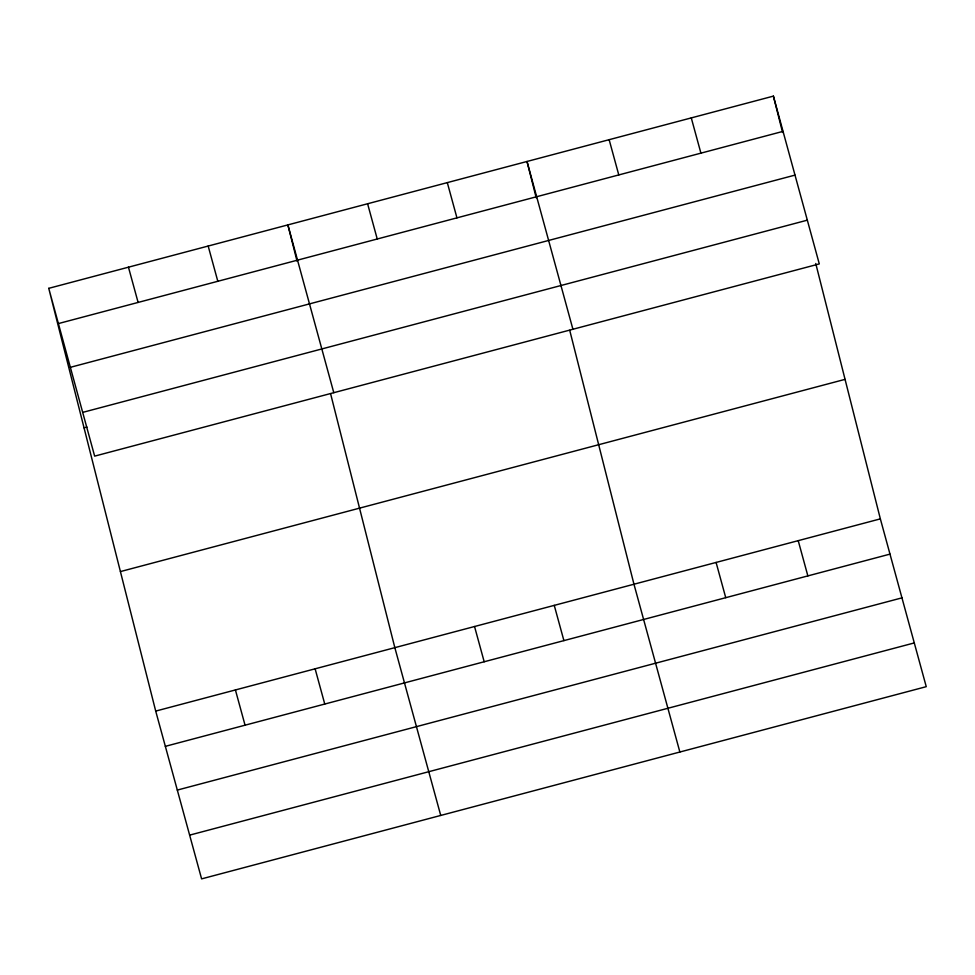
<?xml version="1.0" encoding="UTF-8"?>
<svg xmlns="http://www.w3.org/2000/svg" width="975" height="975" viewBox="0 0 975 975"><rect width="100%" height="100%" fill="white"/><g stroke="black" fill="none" stroke-linecap="round" stroke-linejoin="round"><path stroke-width="1.46" d="M48.75 288.332L773.394 96.123L819.293 263.908L94.648 456.129L48.75 288.332L155.708 711.092L201.606 878.877L926.25 686.668L880.352 518.871L815.746 263.494M58.39 323.578L783.035 131.369M70.358 367.319L795.003 175.11M82.692 412.388L807.337 220.167M84.045 427.842L86.946 427.074M120.412 571.582L845.057 379.36M155.708 711.092L880.352 518.871M165.348 746.338L889.992 554.117M177.304 790.079L901.96 597.858M189.637 835.136L914.282 642.927M691.275 117.902L700.915 153.148M798.22 540.662L807.861 575.908M609.143 139.693L618.784 174.939M716.089 562.441L725.741 597.687M572.922 329.27L527.012 161.472L536.213 197.803M679.868 752.017L633.969 584.232L569.729 330.318M447.306 182.618L456.946 217.864M554.251 605.365L563.903 640.612M367.599 203.763L377.24 239.009M474.545 626.511L484.185 661.757M333.791 392.693L287.881 224.908L297.07 261.239M440.737 815.453L394.838 647.656L330.598 393.742M208.175 246.041L217.815 281.288M315.12 668.801L324.76 704.047M128.456 267.187L138.109 302.433M235.414 689.947L245.054 725.193M773.394 96.123L782.584 132.454"/></g></svg>
